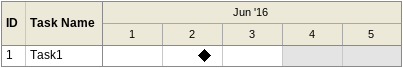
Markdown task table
| ID | Task | Start | Finish |
|---|---|---|---|
| 1 | Task1 (milestone) | 2016-06-02 | 2016-06-02 |
